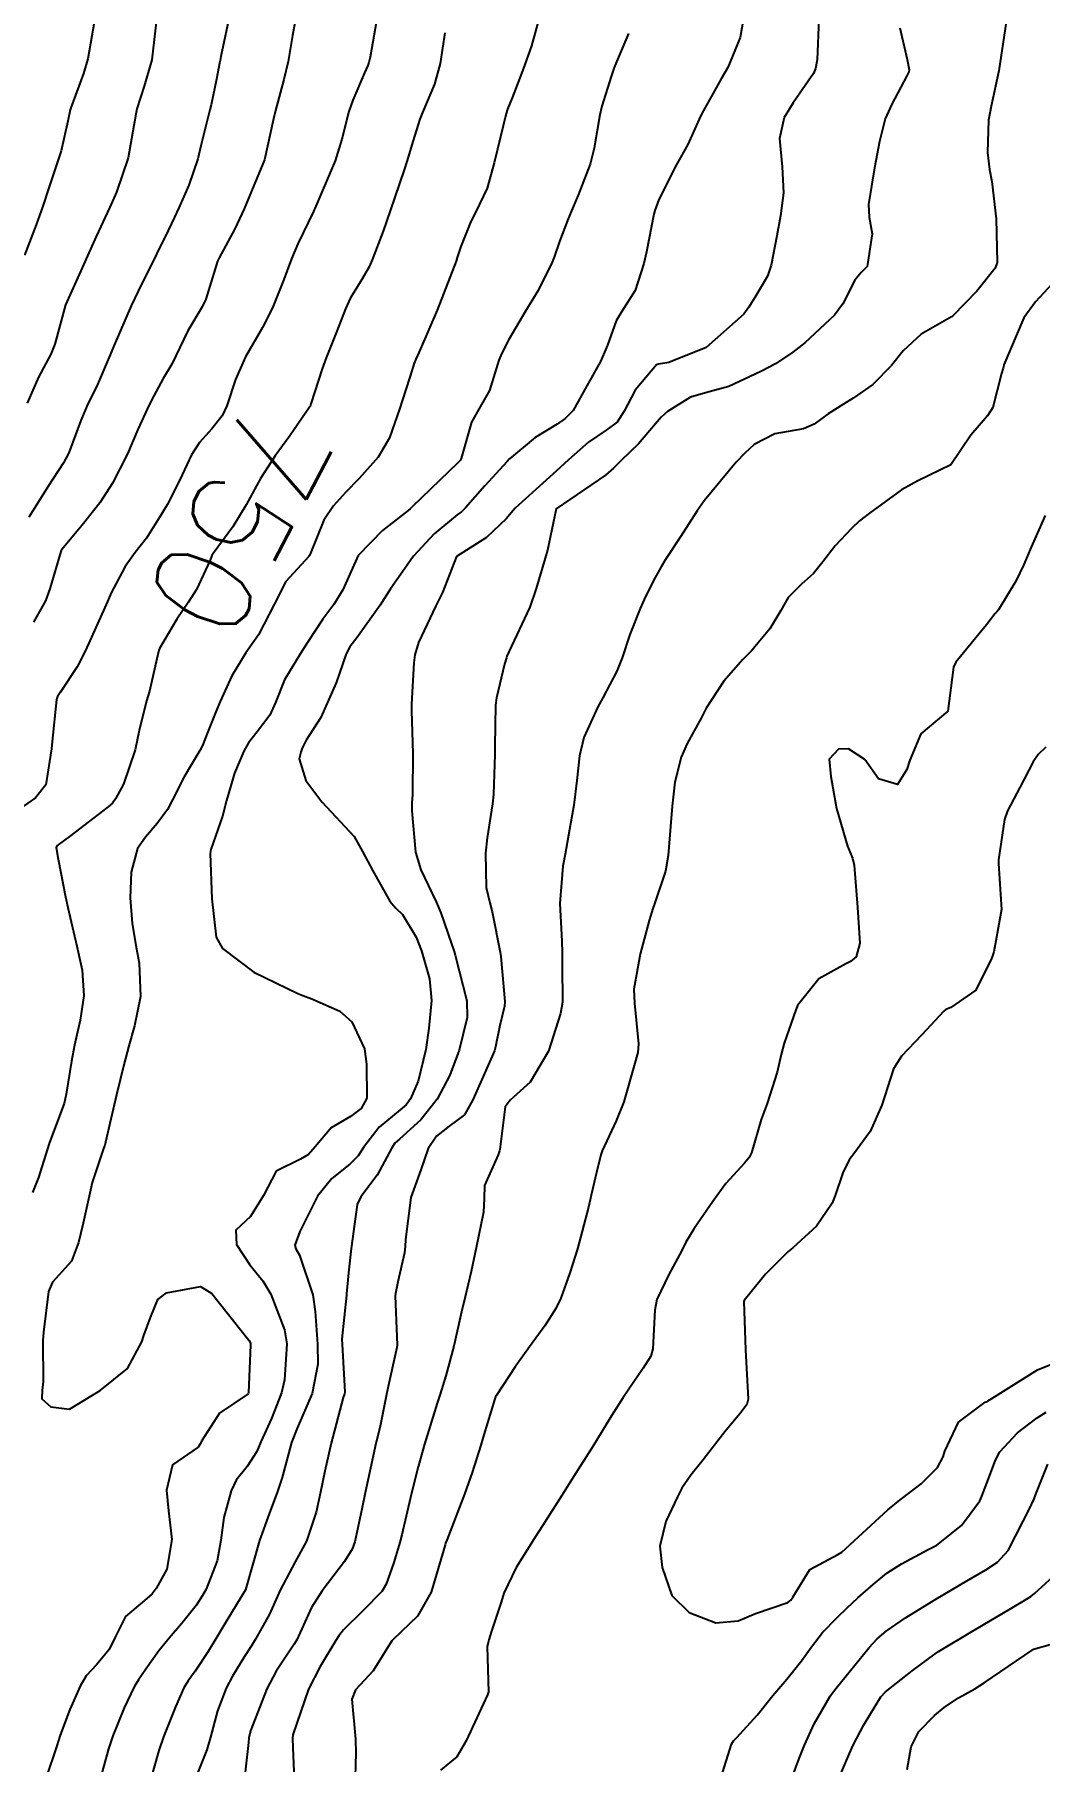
# Model space of a CAD drawing. Header units: metres. Extents: x 318500 to 325275, y 7408834 to 7428799.
# Drawn here: x 319776.6 to 319817.3, y 7411502.9 to 7411572.9 of the extents above; entities that cross this region are included whole.
import ezdxf
from ezdxf.enums import TextEntityAlignment as Align

# ---------------------------------------------------------------- set-up
doc = ezdxf.new("R2010")
doc.units = ezdxf.units.M
doc.header["$MEASUREMENT"] = 0
for name, color, linetype in [('Cotas', 45, 'Continuous'), ('Curvas de Nivel 1m', 11, 'Continuous'), ('Curvas de Nivel 5m', 15, 'Continuous')]:
    doc.layers.add(name, color=color, linetype=linetype)
doc.styles.add('Style-STANDARD', font='STANDARD.shx')

msp = doc.modelspace()

# ---------------------------------------------------------------- linework, layer by layer
at = {"layer": 'Curvas de Nivel 1m', "flags": 128}
for points, elevation in [([(319790.479, 7411573.762), (319790.167, 7411571.982), (319790.12, 7411571.767), (319790.074, 7411571.642), (319789.944, 7411571.341), (319789.463, 7411570.238), (319789.309, 7411569.776), (319789.025, 7411568.656), (319788.75, 7411567.781), (319787.925, 7411565.844), (319787.9, 7411565.79), (319787.891, 7411565.768), (319787.869, 7411565.727), (319787.244, 7411564.404), (319786.983, 7411563.803), (319786.666, 7411562.969), (319786.216, 7411561.814), (319785.802, 7411561.012), (319785.112, 7411559.83), (319784.711, 7411558.901), (319784.363, 7411557.841), (319784.168, 7411557.43), (319783.746, 7411556.906), (319783.245, 7411556.347), (319782.924, 7411555.858), (319782.544, 7411555.04), (319781.966, 7411553.867), (319781.867, 7411553.709), (319781.704, 7411553.44), (319781.101, 7411552.467), (319780.642, 7411551.886), (319780.235, 7411551.328), (319779.655, 7411550.221), (319779.556, 7411549.997), (319779.515, 7411549.902), (319779.408, 7411549.664), (319778.629, 7411547.915), (319778.284, 7411547.256), (319777.604, 7411546.212), (319777.489, 7411546.043), (319777.446, 7411545.932), (319777.276, 7411544.231), (319777.245, 7411543.933), (319777.011, 7411542.473), (319776.596, 7411541.939), (319775.969, 7411541.512)], 751), ([(319784.507, 7411573.842), (319784.113, 7411572.009), (319784.082, 7411571.848), (319784.059, 7411571.738), (319783.939, 7411571.086), (319783.725, 7411570.05), (319783.673, 7411569.852), (319783.321, 7411568.434), (319783.177, 7411567.857), (319782.811, 7411566.793), (319782.406, 7411565.865), (319782.236, 7411565.495), (319781.852, 7411564.69), (319781.579, 7411564.139), (319781.447, 7411563.876), (319780.905, 7411562.803), (319780.483, 7411561.89), (319779.794, 7411560.302), (319779.627, 7411559.902), (319779.072, 7411558.609), (319778.726, 7411557.916), (319778.43, 7411557.239), (319777.946, 7411555.927), (319777.726, 7411555.522), (319777.096, 7411554.556), (319776.713, 7411553.94), (319776.325, 7411553.319)], 753), ([(319787.193, 7411573.802), (319787.021, 7411572.864), (319786.845, 7411571.807), (319786.67, 7411571.078), (319786.332, 7411569.814), (319786.254, 7411569.476), (319785.89, 7411567.82), (319785.059, 7411565.832), (319784.682, 7411565.014), (319784.044, 7411563.847), (319783.979, 7411563.707), (319783.83, 7411563.217), (319783.508, 7411562.16), (319783.36, 7411561.855), (319782.782, 7411560.878), (319782.287, 7411559.865), (319782.124, 7411559.527), (319781.776, 7411558.947), (319781.394, 7411558.247), (319781.212, 7411557.878), (319780.754, 7411556.876), (319780.328, 7411555.891), (319779.718, 7411554.698), (319779.205, 7411553.908), (319778.548, 7411553.066), (319777.681, 7411552.025), (319777.642, 7411551.969), (319777.623, 7411551.931), (319777.18, 7411550.412), (319777.002, 7411549.936), (319776.515, 7411549.067)], 752), ([(319797.053, 7411573.674), (319796.721, 7411572.442), (319796.447, 7411571.683), (319796.312, 7411571.317), (319795.93, 7411570.331), (319795.741, 7411569.874), (319795.686, 7411569.692), (319795.339, 7411568.255), (319795.202, 7411567.697), (319794.911, 7411566.669), (319794.455, 7411565.704), (319794.25, 7411565.32), (319793.849, 7411564.301), (319793.702, 7411563.852), (319793.655, 7411563.713), (319793.153, 7411562.387), (319792.891, 7411561.724), (319792.21, 7411560.15), (319792.018, 7411559.737), (319791.955, 7411559.569), (319791.779, 7411559.002), (319791.471, 7411558.037), (319791.379, 7411557.746), (319790.952, 7411556.542), (319790.501, 7411555.758), (319789.721, 7411554.89), (319789.172, 7411554.319), (319788.688, 7411553.78), (319788.287, 7411553.199), (319787.719, 7411551.79), (319787.707, 7411551.762), (319787.679, 7411551.724), (319786.751, 7411550.716), (319786.292, 7411549.81), (319785.637, 7411548.55), (319785.132, 7411547.827), (319784.563, 7411546.888), (319784.093, 7411545.843), (319783.94, 7411545.499), (319783.581, 7411544.615), (319783.367, 7411544.058), (319783.263, 7411543.853), (319782.626, 7411542.793), (319782.152, 7411541.864), (319781.947, 7411541.462), (319781.535, 7411540.898), (319781.054, 7411540.35), (319780.728, 7411539.882), (319780.473, 7411538.918), (319780.437, 7411537.886), (319780.516, 7411536.843), (319780.685, 7411535.882), (319780.806, 7411535.232), (319780.86, 7411533.879), (319780.611, 7411532.693), (319780.379, 7411531.885), (319780.183, 7411531.104), (319779.879, 7411529.893), (319779.43, 7411527.968), (319779.42, 7411527.899), (319779.411, 7411527.848), (319779.357, 7411527.714), (319778.901, 7411526.34), (319778.801, 7411525.905), (319778.531, 7411524.688), (319778.339, 7411523.91), (319778.061, 7411523.143), (319777.284, 7411522.295), (319777.123, 7411521.922), (319776.918, 7411520.263), (319776.894, 7411519.925), (319776.911, 7411518.238), (319776.871, 7411517.925), (319776.856, 7411517.565), (319777.213, 7411517.234), (319777.982, 7411517.142), (319779.22, 7411517.9), (319780.329, 7411518.788), (319780.911, 7411519.875), (319780.996, 7411520.132), (319781.265, 7411520.868), (319781.553, 7411521.589), (319781.907, 7411521.861), (319783.283, 7411522.119), (319783.744, 7411521.835), (319785.252, 7411519.948), (319785.315, 7411519.819), (319785.322, 7411519.745), (319785.243, 7411517.82), (319785.219, 7411517.764), (319784.061, 7411516.982), (319783.326, 7411515.839), (319783.288, 7411515.75), (319783.196, 7411515.599), (319782.151, 7411514.89), (319781.906, 7411513.859), (319781.992, 7411513.023), (319782.123, 7411511.855), (319781.92, 7411510.65), (319781.492, 7411509.864), (319781.332, 7411509.652), (319781.114, 7411509.462), (319780.248, 7411508.738), (319779.826, 7411507.889), (319779.582, 7411507.393), (319779.073, 7411506.767), (319778.649, 7411506.321), (319778.407, 7411505.907), (319777.993, 7411504.968), (319777.596, 7411503.914), (319777.463, 7411503.487), (319777.014, 7411502.163)], 749), ([(319781.488, 7411573.4), (319781.309, 7411571.88), (319781.009, 7411570.808), (319780.706, 7411569.888), (319780.585, 7411569.214), (319780.349, 7411567.893), (319779.876, 7411566.503), (319779.616, 7411565.904), (319779.061, 7411564.703), (319778.704, 7411563.917), (319778.433, 7411563.319), (319777.81, 7411561.93), (319777.387, 7411560.341), (319777.217, 7411559.936), (319776.718, 7411558.999), (319776.263, 7411557.945)], 754), ([(319800.647, 7411572.939), (319800.093, 7411571.629), (319800.053, 7411571.525), (319799.943, 7411571.195), (319799.569, 7411569.991), (319799.483, 7411569.637), (319799.254, 7411568.286), (319799.099, 7411567.642), (319798.609, 7411566.381), (319798.291, 7411565.654), (319798.17, 7411565.351), (319797.853, 7411564.501), (319797.637, 7411563.869), (319797.558, 7411563.664), (319796.98, 7411562.515), (319796.479, 7411561.68), (319795.798, 7411560.53), (319795.508, 7411559.977), (319795.395, 7411559.694), (319795.013, 7411558.456), (319794.582, 7411557.702), (319794.283, 7411557.174), (319793.869, 7411555.709), (319793.82, 7411555.618), (319793.728, 7411555.524), (319791.877, 7411553.737), (319791.79, 7411553.658), (319791.708, 7411553.589), (319790.668, 7411552.783), (319789.68, 7411551.77), (319789.062, 7411550.373), (319788.698, 7411549.78), (319788.248, 7411549.18), (319787.635, 7411548.245), (319787.34, 7411547.794), (319786.697, 7411546.72), (319786.33, 7411545.809), (319786.107, 7411545.298), (319785.582, 7411544.611), (319785.232, 7411544.168), (319785.049, 7411543.828), (319784.674, 7411542.946), (319784.343, 7411541.838), (319784.181, 7411541.2), (319783.713, 7411539.847), (319783.684, 7411539.681), (319783.748, 7411537.846), (319783.928, 7411536.289), (319784.182, 7411535.833), (319785.456, 7411534.869), (319787.237, 7411533.999), (319787.442, 7411533.92), (319787.803, 7411533.785), (319788.948, 7411533.282), (319789.426, 7411532.853), (319789.943, 7411531.755), (319790.019, 7411531.138), (319790.042, 7411529.753), (319789.807, 7411529.333), (319789.379, 7411529.008), (319788.593, 7411528.55), (319787.947, 7411527.781), (319787.669, 7411527.472), (319787.352, 7411527.288), (319786.356, 7411526.793), (319785.851, 7411525.812), (319785.317, 7411524.954), (319784.726, 7411524.409), (319784.747, 7411523.826), (319785.292, 7411522.992), (319785.819, 7411522.343), (319786.145, 7411521.807), (319786.695, 7411520.362), (319786.793, 7411519.797), (319786.695, 7411518.331), (319786.577, 7411517.8), (319786.166, 7411516.762), (319785.743, 7411515.812), (319785.577, 7411515.431), (319785.185, 7411514.824), (319784.741, 7411514.259), (319784.527, 7411513.826), (319784.231, 7411512.752), (319784.114, 7411511.83), (319783.97, 7411510.993), (319783.518, 7411509.836), (319783.375, 7411509.579), (319783.11, 7411509.179), (319782.516, 7411508.432), (319782.022, 7411507.856), (319781.603, 7411507.341), (319781.071, 7411506.602), (319780.774, 7411506.165), (319780.603, 7411505.877), (319780.193, 7411505.025), (319779.728, 7411503.89), (319779.558, 7411503.367), (319779.149, 7411501.898)], 748), ([(319805.313, 7411573.56), (319805.174, 7411572.774), (319804.673, 7411571.569), (319804.412, 7411571.104), (319803.93, 7411570.255), (319803.686, 7411569.821), (319803.574, 7411569.585), (319803.054, 7411568.442), (319802.584, 7411567.6), (319801.876, 7411566.208), (319801.716, 7411565.767), (319801.676, 7411565.612), (319801.378, 7411564.084), (319801.273, 7411563.616), (319800.926, 7411562.516), (319800.35, 7411561.625), (319800.145, 7411561.289), (319799.797, 7411560.294), (319799.521, 7411559.634), (319798.886, 7411558.531), (319798.409, 7411557.65), (319798.087, 7411557.324), (319797.752, 7411557.102), (319796.863, 7411556.554), (319795.828, 7411555.689), (319795.729, 7411555.584), (319794.829, 7411554.589), (319794.037, 7411553.707), (319793.87, 7411553.546), (319793.706, 7411553.416), (319792.771, 7411552.647), (319791.932, 7411551.736), (319791.824, 7411551.591), (319791.675, 7411551.382), (319790.99, 7411550.421), (319790.575, 7411549.756), (319789.637, 7411548.43), (319789.345, 7411548.061), (319789.202, 7411547.774), (319788.788, 7411546.602), (319788.422, 7411545.782), (319788.175, 7411545.2), (319787.577, 7411544.281), (319787.416, 7411543.948), (319787.353, 7411543.793), (319787.295, 7411543.522), (319787.559, 7411542.643), (319788.21, 7411541.783), (319789.529, 7411540.372), (319789.866, 7411539.765), (319790.285, 7411538.982), (319790.974, 7411537.748), (319791.215, 7411537.471), (319791.485, 7411537.202), (319792.038, 7411536.293), (319792.254, 7411535.728), (319792.572, 7411534.604), (319792.665, 7411533.722), (319792.555, 7411532.591), (319792.424, 7411531.725), (319792.116, 7411530.448), (319791.813, 7411529.734), (319791.634, 7411529.488), (319791.383, 7411529.281), (319790.538, 7411528.583), (319789.905, 7411527.755), (319789.69, 7411527.422), (319789.35, 7411527.083), (319788.618, 7411526.494), (319788.031, 7411525.779), (319787.316, 7411524.347), (319787.117, 7411523.793), (319787.161, 7411523.646), (319787.304, 7411523.388), (319787.852, 7411521.781), (319787.946, 7411521.104), (319788.034, 7411519.778), (319788.051, 7411518.964), (319787.817, 7411517.781), (319787.206, 7411516.368), (319786.985, 7411515.793), (319786.605, 7411514.372), (319786.418, 7411513.801), (319786.069, 7411512.894), (319785.679, 7411511.812), (319785.12, 7411509.82), (319784.362, 7411508.566), (319783.915, 7411507.832), (319783.601, 7411507.316), (319783.07, 7411506.51), (319782.783, 7411506.125), (319782.612, 7411505.847), (319782.271, 7411505.07), (319781.786, 7411503.859), (319781.595, 7411503.298), (319781.19, 7411501.867)], 747), ([(319808.364, 7411573.524), (319808.309, 7411571.88), (319808.242, 7411571.526), (319808.151, 7411571.323), (319807.942, 7411571.009), (319807.334, 7411570.131), (319806.961, 7411569.54), (319806.772, 7411568.677), (319806.884, 7411567.54), (319806.943, 7411566.476), (319806.817, 7411565.541), (319806.665, 7411564.735), (319806.442, 7411563.544), (319806.284, 7411563.095), (319805.821, 7411562.307), (319805.53, 7411561.839), (319805.323, 7411561.557), (319803.796, 7411560.207), (319802.29, 7411559.602), (319801.867, 7411559.53), (319801.788, 7411559.497), (319800.921, 7411558.47), (319800.481, 7411557.623), (319800.196, 7411557.183), (319799.748, 7411556.849), (319799.023, 7411556.359), (319798.218, 7411555.653), (319797.725, 7411555.206), (319796.053, 7411553.685), (319795.89, 7411553.504), (319795.704, 7411553.265), (319794.892, 7411552.498), (319793.68, 7411551.726), (319793.108, 7411550.268), (319792.838, 7411549.722), (319792.139, 7411548.236), (319791.989, 7411547.735), (319791.947, 7411547.414), (319791.845, 7411545.736), (319791.845, 7411545.488), (319791.904, 7411543.735), (319791.891, 7411542.073), (319791.868, 7411541.735), (319791.865, 7411541.416), (319792.009, 7411539.733), (319792.223, 7411539.016), (319792.844, 7411537.72), (319793.04, 7411537.272), (319793.473, 7411536.024), (319793.557, 7411535.794), (319793.58, 7411535.708), (319793.613, 7411535.562), (319794.098, 7411533.7), (319794.104, 7411533.026), (319793.781, 7411531.704), (319793.4, 7411530.696), (319792.893, 7411529.717), (319792.229, 7411528.875), (319791.365, 7411528.098), (319791.176, 7411527.929), (319791.049, 7411527.743), (319790.452, 7411526.64), (319789.794, 7411525.755), (319789.644, 7411525.44), (319789.415, 7411523.759), (319789.404, 7411523.664), (319789.294, 7411522.678), (319789.214, 7411521.828), (319789.21, 7411521.761), (319789.028, 7411519.989), (319789.03, 7411519.763), (319789.141, 7411517.841), (319789.127, 7411517.761), (319789.08, 7411517.623), (319788.595, 7411515.769), (319788.333, 7411514.622), (319788.152, 7411513.775), (319787.976, 7411512.959), (319787.589, 7411511.783), (319787.132, 7411510.956), (319786.517, 7411509.799), (319786.082, 7411508.829), (319785.524, 7411507.813), (319785.354, 7411507.548), (319785.079, 7411507.111), (319784.585, 7411506.307), (319784.332, 7411505.827), (319783.981, 7411504.901), (319783.689, 7411503.834), (319783.547, 7411503.32), (319783.012, 7411501.977)], 746), ([(319815.97, 7411573.42), (319815.678, 7411571.424), (319815.36, 7411569.997), (319815.253, 7411569.43), (319815.218, 7411568.113), (319815.293, 7411567.429), (319815.39, 7411566.932), (319815.564, 7411565.425), (319815.611, 7411563.656), (319815.528, 7411563.425), (319814.773, 7411562.489), (319813.811, 7411561.484), (319813.789, 7411561.471), (319813.746, 7411561.451), (319812.515, 7411560.751), (319811.796, 7411560.076), (319811.315, 7411559.477), (319810.564, 7411558.702), (319809.77, 7411558.147), (319809.365, 7411557.907), (319808.755, 7411557.515), (319808.177, 7411557.101), (319807.751, 7411556.909), (319806.581, 7411556.708), (319805.741, 7411556.271), (319805.374, 7411555.917), (319805.024, 7411555.561), (319803.714, 7411553.982), (319803.438, 7411553.584), (319802.756, 7411552.532), (319802.153, 7411551.603), (319801.971, 7411551.31), (319801.667, 7411550.758), (319801.288, 7411549.981), (319801.125, 7411549.615), (319800.698, 7411548.561), (319800.388, 7411547.622), (319800.172, 7411547.074), (319799.606, 7411545.998), (319799.477, 7411545.757), (319799.406, 7411545.633), (319798.836, 7411544.386), (319798.663, 7411543.644), (319798.558, 7411542.643), (319798.427, 7411541.647), (319798.301, 7411540.886), (319798.077, 7411539.652), (319797.993, 7411539.173), (319797.862, 7411537.654), (319797.951, 7411536.129), (319797.965, 7411535.653), (319797.962, 7411535.153), (319797.971, 7411533.652), (319797.897, 7411533.189), (319797.41, 7411531.66), (319796.662, 7411530.402), (319795.855, 7411529.675), (319795.652, 7411529.411), (319795.43, 7411527.679), (319795.418, 7411527.62), (319795.357, 7411527.455), (319794.808, 7411526.218), (319794.794, 7411525.688), (319794.774, 7411525.138), (319794.469, 7411523.693), (319794.263, 7411522.727), (319794.027, 7411521.699), (319793.875, 7411521.097), (319793.561, 7411519.705), (319793.238, 7411518.494), (319792.996, 7411517.713), (319792.893, 7411517.383), (319792.38, 7411515.722), (319792.112, 7411514.801), (319791.847, 7411513.73), (319791.46, 7411512.05), (319791.375, 7411511.736), (319791.132, 7411510.921), (319790.826, 7411510.04), (319790.64, 7411509.745), (319789.889, 7411508.972), (319789.096, 7411508.193), (319788.899, 7411507.956), (319788.781, 7411507.765), (319788.149, 7411506.699), (319787.67, 7411505.781), (319787.041, 7411503.93), (319787.021, 7411503.79), (319787.034, 7411503.416), (319787.103, 7411501.789)], 744), ([(319817.831, 7411562.793), (319817.158, 7411562.062), (319816.69, 7411561.407), (319815.872, 7411559.5), (319815.855, 7411559.419), (319815.846, 7411559.363), (319815.786, 7411559.146), (319815.424, 7411557.767), (319815.211, 7411557.428), (319814.53, 7411556.656), (319813.73, 7411555.45), (319812.383, 7411554.804), (319811.72, 7411554.426), (319810.421, 7411553.489), (319810.027, 7411553.174), (319809.701, 7411552.868), (319809.037, 7411552.163), (319808.53, 7411551.517), (319808.152, 7411551.044), (319807.666, 7411550.611), (319807.131, 7411550.062), (319806.826, 7411549.538), (319806.389, 7411548.796), (319805.634, 7411547.906), (319805.293, 7411547.555), (319804.517, 7411546.666), (319803.797, 7411545.577), (319803.731, 7411545.445), (319803.594, 7411545.169), (319803.025, 7411544.141), (319802.79, 7411543.592), (319802.535, 7411542.57), (319802.418, 7411541.597), (319802.352, 7411540.783), (319802.254, 7411539.599), (319802.151, 7411538.96), (319801.698, 7411537.598), (319801.639, 7411537.448), (319801.484, 7411536.96), (319801.127, 7411535.605), (319800.872, 7411534.185), (319800.89, 7411533.608), (319801.056, 7411531.964), (319801.025, 7411531.606), (319800.877, 7411531.08), (319800.465, 7411529.614), (319800.152, 7411528.845), (319799.585, 7411527.627), (319799.526, 7411527.459), (319799.347, 7411526.744), (319799.139, 7411525.827), (319799.092, 7411525.634), (319799.023, 7411525.331), (319798.581, 7411523.641), (319798.266, 7411522.675), (319797.908, 7411521.651), (319797.705, 7411521.222), (319797.263, 7411520.528), (319796.898, 7411520.021), (319796.632, 7411519.666), (319796.054, 7411518.86), (319795.281, 7411517.679), (319795.261, 7411517.648), (319795.228, 7411517.569), (319794.787, 7411516.105), (319794.662, 7411515.688), (319794.308, 7411514.568), (319793.998, 7411513.698), (319793.277, 7411511.833), (319793.231, 7411511.709), (319793.211, 7411511.647), (319793.146, 7411511.41), (319792.647, 7411509.717), (319792.087, 7411508.743), (319791.091, 7411507.782), (319791.066, 7411507.765), (319791.051, 7411507.74), (319790.293, 7411506.527), (319789.578, 7411505.755), (319789.43, 7411505.382), (319789.583, 7411503.755), (319789.596, 7411503.19), (319789.547, 7411501.755)], 743), ([(319817.551, 7411553.392), (319816.987, 7411552.104), (319816.685, 7411551.405), (319816.357, 7411550.723), (319815.652, 7411549.565), (319815.585, 7411549.487), (319815.529, 7411549.422), (319815.173, 7411548.954), (319813.922, 7411547.446), (319813.837, 7411547.236), (319813.6, 7411545.45), (319812.51, 7411544.537), (319812.059, 7411543.465), (319811.944, 7411543.088), (319811.56, 7411542.485), (319810.785, 7411542.704), (319810.231, 7411543.49), (319809.576, 7411543.923), (319809.17, 7411543.912), (319808.789, 7411543.512), (319808.851, 7411542.799), (319809.086, 7411541.507), (319809.527, 7411539.98), (319809.73, 7411539.497), (319809.799, 7411539.212), (319809.939, 7411537.493), (319810.032, 7411536.048), (319809.888, 7411535.494), (319809.658, 7411535.306), (319809.466, 7411535.21), (319808.374, 7411534.593), (319807.512, 7411533.519), (319807.487, 7411533.471), (319807.437, 7411533.342), (319806.961, 7411531.983), (319806.843, 7411531.529), (319806.682, 7411530.81), (319806.27, 7411529.537), (319806.035, 7411528.886), (319805.634, 7411527.546), (319805.547, 7411527.357), (319805.354, 7411527.118), (319804.604, 7411526.298), (319804.069, 7411525.569), (319803.319, 7411524.477), (319802.979, 7411523.917), (319802.814, 7411523.585), (319802.281, 7411522.605), (319801.8, 7411521.595), (319801.715, 7411521.154), (319801.644, 7411519.596), (319801.55, 7411519.294), (319801.242, 7411518.808), (319800.434, 7411517.612), (319799.964, 7411516.874), (319799.2, 7411515.63), (319798.419, 7411514.403), (319797.942, 7411513.648), (319797.157, 7411512.408), (319796.868, 7411511.947), (319796.689, 7411511.665), (319796.089, 7411510.717), (319795.587, 7411509.675), (319795.48, 7411509.311), (319795.097, 7411508.142), (319794.985, 7411507.788), (319794.952, 7411507.682), (319794.912, 7411507.507), (319794.967, 7411505.682), (319794.936, 7411505.55), (319794.069, 7411503.695), (319793.685, 7411503.045), (319793.022, 7411502.5)], 742), ([(319817.579, 7411543.998), (319817.266, 7411543.703), (319817.063, 7411543.398), (319816.518, 7411542.364), (319816.023, 7411541.413), (319815.903, 7411541.056), (319815.653, 7411539.418), (319815.661, 7411539.275), (319815.778, 7411537.416), (319815.473, 7411535.697), (319815.404, 7411535.488), (319815.381, 7411535.421), (319814.743, 7411534.135), (319813.719, 7411533.437), (319813.521, 7411533.357), (319813.438, 7411533.29), (319812.544, 7411532.332), (319811.721, 7411531.465), (319811.405, 7411530.953), (319810.92, 7411529.477), (319810.458, 7411528.399), (319809.786, 7411527.494), (319809.6, 7411527.253), (319809.348, 7411526.732), (319809.033, 7411525.804), (319808.909, 7411525.504), (319808.271, 7411524.56), (319807.312, 7411523.688), (319807.107, 7411523.523), (319806.209, 7411522.624), (319805.338, 7411521.549), (319805.323, 7411521.506), (319805.399, 7411519.548), (319805.492, 7411517.806), (319805.5, 7411517.546), (319805.447, 7411517.326), (319805.222, 7411517.015), (319804.552, 7411516.218), (319804.047, 7411515.567), (319803.676, 7411515.089), (319803.183, 7411514.468), (319802.82, 7411513.939), (319802.642, 7411513.585), (319802.165, 7411512.585), (319801.922, 7411511.592), (319802.011, 7411510.718), (319802.41, 7411509.587), (319803.11, 7411508.891), (319804.189, 7411508.478), (319805.105, 7411508.554), (319805.796, 7411508.853), (319807.117, 7411509.304), (319807.24, 7411509.397), (319807.312, 7411509.518), (319808.01, 7411510.638), (319809.146, 7411511.248), (319809.303, 7411511.342), (319809.469, 7411511.495), (319811.166, 7411513.063), (319811.669, 7411513.463), (319812.517, 7411514.113), (319813.19, 7411514.776), (319813.419, 7411515.216), (319813.486, 7411515.437), (319814.039, 7411516.611), (319815.124, 7411517.421), (319815.194, 7411517.457), (319815.231, 7411517.476), (319815.393, 7411517.579), (319817.244, 7411518.743), (319818.781, 7411519.367)], 741), ([(319804.4, 7411502.178), (319804.828, 7411503.553), (319804.903, 7411503.691), (319805.044, 7411503.82), (319805.867, 7411504.729), (319806.507, 7411505.528), (319807.077, 7411506.191), (319807.667, 7411506.932), (319808.079, 7411507.51), (319808.524, 7411508.08), (319809.108, 7411508.698), (319809.519, 7411509.089), (319809.953, 7411509.488), (319810.571, 7411510.036), (319811.135, 7411510.491), (319811.73, 7411510.873), (319812.811, 7411511.445), (319813.152, 7411511.633), (319814.163, 7411512.426), (319814.896, 7411513.423), (319814.982, 7411513.613), (319815.181, 7411514.147), (319815.531, 7411515.079), (319815.715, 7411515.412), (319816.429, 7411516.184), (319817.221, 7411516.794), (319817.592, 7411517.017)], 742), ([(319807.033, 7411501.52), (319807.578, 7411502.968), (319807.783, 7411503.513), (319808.177, 7411504.385), (319808.834, 7411505.502), (319808.931, 7411505.642), (319809.073, 7411505.833), (319810.411, 7411507.48), (319810.742, 7411507.829), (319811.1, 7411508.133), (319811.887, 7411508.68), (319813.12, 7411509.44), (319814.38, 7411510.178), (319815.138, 7411510.629), (319815.613, 7411510.943), (319816.053, 7411511.406), (319816.951, 7411513.176), (319817.055, 7411513.392), (319817.091, 7411513.471), (319817.175, 7411513.696), (319817.665, 7411514.911)], 743), ([(319809.014, 7411501.788), (319809.535, 7411502.99), (319809.744, 7411503.489), (319810.19, 7411504.346), (319810.889, 7411505.473), (319811.072, 7411505.677), (319812.163, 7411506.536), (319813.088, 7411507.223), (319813.218, 7411507.31), (319813.426, 7411507.437), (319814.463, 7411508.063), (319815.105, 7411508.439), (319815.724, 7411508.798), (319816.729, 7411509.396), (319816.965, 7411509.55), (319817.124, 7411509.661), (319818.028, 7411510.485)], 744)]:
    msp.add_lwpolyline(points, dxfattribs=dict(at, elevation=elevation))
at = {"layer": 'Curvas de Nivel 5m', "flags": 128}
for points, elevation in [([(319779.071, 7411573.913), (319778.886, 7411572.843), (319778.718, 7411571.918), (319778.54, 7411571.322), (319778.034, 7411569.928), (319778.009, 7411569.839), (319777.912, 7411569.388), (319777.64, 7411568.186), (319777.562, 7411567.933), (319777.132, 7411566.683), (319776.893, 7411565.94), (319776.621, 7411565.18), (319776.157, 7411563.947)], 755), ([(319793.206, 7411572.965), (319793.015, 7411571.724), (319792.78, 7411570.885), (319792.296, 7411569.734), (319792.191, 7411569.461), (319791.902, 7411568.562), (319791.714, 7411567.922), (319791.659, 7411567.743), (319791.547, 7411567.405), (319790.982, 7411565.753), (319790.694, 7411564.921), (319790.259, 7411563.764), (319790.13, 7411563.471), (319789.828, 7411562.962), (319789.374, 7411562.217), (319789.165, 7411561.776), (319788.787, 7411560.794), (319788.388, 7411559.784), (319788.229, 7411559.34), (319787.762, 7411557.915), (319787.732, 7411557.819), (319787.714, 7411557.791), (319786.916, 7411556.628), (319786.321, 7411555.811), (319785.721, 7411554.892), (319785.143, 7411553.829), (319784.603, 7411552.93), (319783.801, 7411551.848), (319783.756, 7411551.772), (319783.676, 7411551.585), (319783.126, 7411550.388), (319782.791, 7411549.859), (319782.323, 7411549.184), (319781.631, 7411547.992), (319781.587, 7411547.871), (319781.221, 7411546.26), (319781.106, 7411545.877), (319780.797, 7411544.666), (319780.637, 7411543.884), (319780.164, 7411542.499), (319779.846, 7411541.896), (319779.717, 7411541.728), (319779.545, 7411541.572), (319777.976, 7411540.373), (319777.521, 7411540.027), (319777.465, 7411539.986), (319777.441, 7411539.931), (319777.513, 7411539.457), (319777.813, 7411537.925), (319777.909, 7411537.498), (319778.28, 7411535.918), (319778.487, 7411534.946), (319778.56, 7411533.909), (319778.409, 7411532.927), (319778.175, 7411531.912), (319778.051, 7411531.262), (319777.844, 7411529.915), (319777.757, 7411529.535), (319777.366, 7411528.496), (319777.15, 7411527.923), (319776.723, 7411526.545), (319776.476, 7411525.933)], 750), ([(319811.658, 7411573.166), (319811.954, 7411571.89), (319812.038, 7411571.469), (319812.028, 7411571.39), (319811.946, 7411571.228), (319811.33, 7411570.078), (319811.062, 7411569.483), (319810.829, 7411568.563), (319810.63, 7411567.489), (319810.389, 7411566.006), (319810.416, 7411565.492), (319810.536, 7411564.814), (319810.334, 7411563.493), (319810.086, 7411563.246), (319809.832, 7411562.94), (319809.345, 7411561.979), (319809, 7411561.512), (319807.799, 7411560.392), (319807.316, 7411560.013), (319806.615, 7411559.542), (319806.071, 7411559.262), (319805.784, 7411559.129), (319804.714, 7411558.628), (319803.772, 7411558.362), (319803.167, 7411558.191), (319802.229, 7411557.603), (319801.98, 7411557.383), (319801.752, 7411557.107), (319801.062, 7411556.295), (319800.357, 7411555.624), (319800.038, 7411555.315), (319799.724, 7411555.031), (319797.71, 7411553.66), (319797.363, 7411551.987), (319797.264, 7411551.666), (319796.904, 7411550.429), (319796.652, 7411549.675), (319795.802, 7411547.858), (319795.722, 7411547.689), (319795.696, 7411547.622), (319795.625, 7411547.362), (319795.298, 7411545.999), (319795.261, 7411545.693), (319795.229, 7411544.04), (319795.227, 7411543.693), (319795.174, 7411542.074), (319795.135, 7411541.694), (319794.913, 7411540.312), (319794.847, 7411539.697), (319794.883, 7411538.306), (319795.019, 7411537.687), (319795.123, 7411537.322), (319795.446, 7411535.68), (319795.467, 7411535.509), (319795.638, 7411533.678), (319795.619, 7411533.496), (319795.425, 7411532.7), (319795.259, 7411531.836), (319795.217, 7411531.683), (319795.061, 7411531.339), (319794.341, 7411529.696), (319793.996, 7411529.085), (319793.374, 7411528.625), (319792.864, 7411528.221), (319792.529, 7411527.722), (319792.221, 7411526.853), (319791.828, 7411525.733), (319791.602, 7411524.025), (319791.596, 7411523.736), (319791.561, 7411523.481), (319791.289, 7411522.308), (319791.193, 7411521.829), (319791.187, 7411521.741), (319791.255, 7411520.073), (319791.263, 7411519.74), (319791.249, 7411519.646), (319790.901, 7411518.067), (319790.841, 7411517.744), (319790.563, 7411516.39), (319790.408, 7411515.748), (319790.185, 7411514.75), (319789.972, 7411513.752), (319789.832, 7411513.081), (319789.546, 7411511.756), (319789.435, 7411511.459), (319789.132, 7411510.966), (319788.228, 7411509.773), (319787.786, 7411509.104), (319787.194, 7411507.788), (319787.159, 7411507.719), (319787.087, 7411507.611), (319786.358, 7411506.513), (319785.975, 7411505.806), (319785.318, 7411504.091), (319785.256, 7411503.817), (319785.232, 7411503.622), (319785.039, 7411501.82)], 745), ([(319811.948, 7411502.534), (319812.113, 7411503.454), (319812.433, 7411504.065), (319813.059, 7411504.721), (319813.459, 7411505.042), (319814.041, 7411505.43), (319814.693, 7411505.804), (319815.076, 7411506.038), (319817.059, 7411507.39), (319817.077, 7411507.404), (319818.623, 7411507.841)], 745)]:
    msp.add_lwpolyline(points, dxfattribs=dict(at, elevation=elevation))

# ---------------------------------------------------------------- texts
at = {"layer": 'Cotas', "style": 'Style-STANDARD'}
msp.add_text('750', height=4, rotation=242.33809, dxfattribs=at).set_placement((319784.867, 7411553.167, 750), align=Align.MIDDLE_CENTER)

doc.saveas('drawing.dxf')
